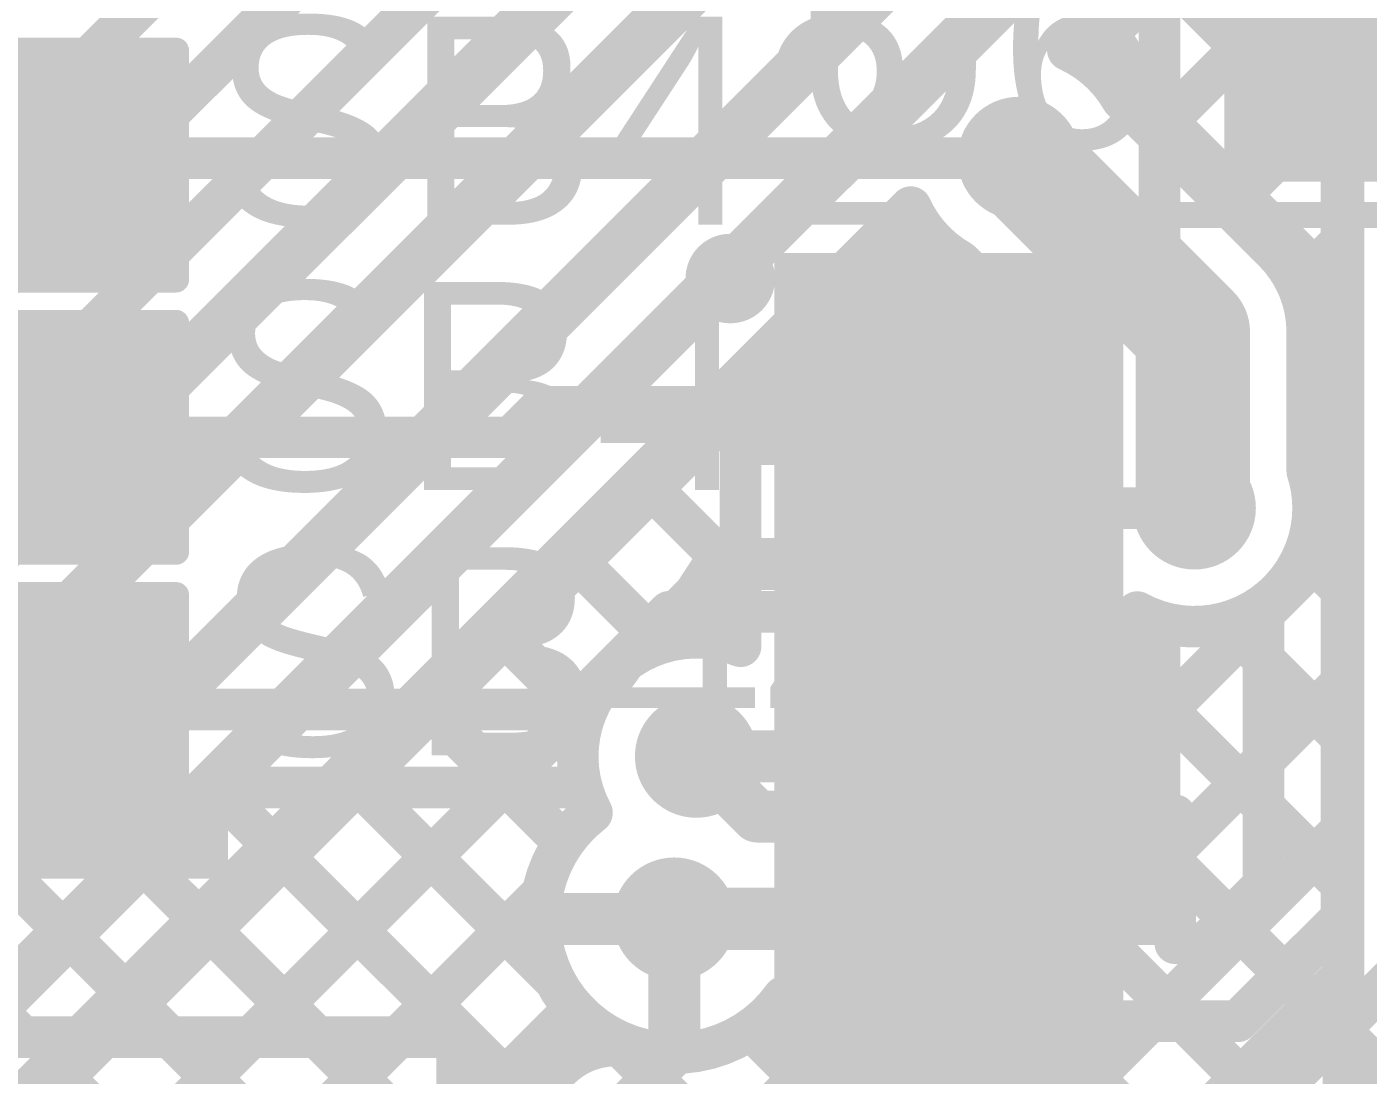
# Model space of a CAD drawing. Header units: millimetres. Extents: x -0.57 to 2.98, y -0.65 to 2.86.
# Drawn here: x 1.6963 to 1.9541, y 0.2257 to 0.4273 of the extents above; entities that cross this region are included whole.
import ezdxf

# ---------------------------------------------------------------- set-up
doc = ezdxf.new("R2010")
doc.units = ezdxf.units.MM
doc.header["$MEASUREMENT"] = 0
for name, color, linetype in [('BottomLayer', 5, 'Continuous'), ('BottomPaste', 16, 'Continuous'), ('BottomSolder', 6, 'Continuous'), ('Mechanical2', 216, 'Continuous'), ('TopLayer', 1, 'Continuous'), ('TopOverlay', 2, 'Continuous'), ('TopPaste', 8, 'Continuous'), ('TopSolder', 216, 'Continuous'), ('ViaHoleLayer', 16, 'Continuous')]:
    doc.layers.add(name, color=color, linetype=linetype)
doc.styles.add('Arial', font='', dxfattribs={"height": 0.2})
doc.styles.get('Arial').set_extended_font_data('Arial')

# ---------------------------------------------------------------- blocks, each defined once
blk = doc.blocks.new('SOLDER_BRIDGE_283')
at = {"layer": 'TopLayer'}
for points in [[(-0.045, -0.0175), (-0.045, 0.0175), (-0.015, 0.0175), (-0.015, -0.0175)], [(0.015, -0.0175), (0.015, 0.0175), (0.045, 0.0175), (0.045, -0.0175)]]:
    blk.add_hatch(color=1, dxfattribs=at).paths.add_polyline_path(points)
at = {"layer": 'TopPaste'}
for points in [[(-0.045, -0.0175), (-0.045, 0.0175), (-0.015, 0.0175), (-0.015, -0.0175)], [(0.015, -0.0175), (0.015, 0.0175), (0.045, 0.0175), (0.045, -0.0175)]]:
    blk.add_hatch(color=8, dxfattribs=at).paths.add_polyline_path(points)
at = {"layer": 'TopSolder'}
for points in [[(-0.049, -0.0215), (-0.049, 0.0215), (-0.011, 0.0215), (-0.011, -0.0215)], [(0.011, -0.0215), (0.011, 0.0215), (0.049, 0.0215), (0.049, -0.0215)]]:
    blk.add_hatch(color=216, dxfattribs=at).paths.add_polyline_path(points)
at = {"layer": 'TopOverlay', "const_width": 0.005}
for points in [[(-0.05, 0.022), (-0.05, -0.022)], [(0.05, 0.022), (-0.05, 0.022)], [(0.05, 0.022), (0.05, -0.022)], [(0.05, -0.022), (-0.05, -0.022)]]:
    blk.add_lwpolyline(points, dxfattribs=at)
at = {"layer": 'TopOverlay', "const_width": 0.0025}
for points in [[(-0.05125, 0.022, 1), (-0.04875, 0.022, 1)], [(-0.05125, 0.022, 1), (-0.04875, 0.022, 1)], [(0.04875, 0.022, 1), (0.05125, 0.022, 1)], [(0.04875, 0.022, 1), (0.05125, 0.022, 1)], [(-0.05125, -0.022, 1), (-0.04875, -0.022, 1)], [(-0.05125, -0.022, 1), (-0.04875, -0.022, 1)], [(0.04875, -0.022, 1), (0.05125, -0.022, 1)], [(0.04875, -0.022, 1), (0.05125, -0.022, 1)]]:
    blk.add_lwpolyline(points, format="xyb", close=True, dxfattribs=at)
blk = doc.blocks.new('PCM1865DBTR_288')
at = {"layer": 'TopLayer'}
for points in [[(-0.1437, 0.1437), (-0.08465, 0.1437), (-0.08465, 0.13189), (-0.1437, 0.13189)], [(-0.1437, 0.12402), (-0.08465, 0.12402), (-0.08465, 0.1122), (-0.1437, 0.1122)], [(-0.1437, 0.10433), (-0.08465, 0.10433), (-0.08465, 0.09252), (-0.1437, 0.09252)], [(-0.1437, 0.08465), (-0.08465, 0.08465), (-0.08465, 0.07283), (-0.1437, 0.07283)], [(-0.1437, 0.06496), (-0.08465, 0.06496), (-0.08465, 0.05315), (-0.1437, 0.05315)], [(-0.1437, 0.04528), (-0.08465, 0.04528), (-0.08465, 0.03346), (-0.1437, 0.03346)], [(-0.1437, 0.02559), (-0.08465, 0.02559), (-0.08465, 0.01378), (-0.1437, 0.01378)], [(-0.1437, 0.00591), (-0.08465, 0.00591), (-0.08465, -0.00591), (-0.1437, -0.00591)]]:
    blk.add_hatch(color=1, dxfattribs=at).paths.add_polyline_path(points)
at = {"layer": 'TopPaste'}
for points in [[(-0.1437, 0.1437), (-0.08465, 0.1437), (-0.08465, 0.13189), (-0.1437, 0.13189)], [(-0.1437, 0.12402), (-0.08465, 0.12402), (-0.08465, 0.1122), (-0.1437, 0.1122)], [(-0.1437, 0.10433), (-0.08465, 0.10433), (-0.08465, 0.09252), (-0.1437, 0.09252)], [(-0.1437, 0.08465), (-0.08465, 0.08465), (-0.08465, 0.07283), (-0.1437, 0.07283)], [(-0.1437, 0.06496), (-0.08465, 0.06496), (-0.08465, 0.05315), (-0.1437, 0.05315)], [(-0.1437, 0.04528), (-0.08465, 0.04528), (-0.08465, 0.03346), (-0.1437, 0.03346)], [(-0.1437, 0.02559), (-0.08465, 0.02559), (-0.08465, 0.01378), (-0.1437, 0.01378)], [(-0.1437, 0.00591), (-0.08465, 0.00591), (-0.08465, -0.00591), (-0.1437, -0.00591)]]:
    blk.add_hatch(color=8, dxfattribs=at).paths.add_polyline_path(points)
at = {"layer": 'TopSolder'}
for points in [[(-0.1477, 0.1477), (-0.08065, 0.1477), (-0.08065, 0.12789), (-0.1477, 0.12789)], [(-0.1477, 0.12802), (-0.08065, 0.12802), (-0.08065, 0.1082), (-0.1477, 0.1082)], [(-0.1477, 0.10833), (-0.08065, 0.10833), (-0.08065, 0.08852), (-0.1477, 0.08852)], [(-0.1477, 0.08865), (-0.08065, 0.08865), (-0.08065, 0.06883), (-0.1477, 0.06883)], [(-0.1477, 0.06896), (-0.08065, 0.06896), (-0.08065, 0.04915), (-0.1477, 0.04915)], [(-0.1477, 0.04928), (-0.08065, 0.04928), (-0.08065, 0.02946), (-0.1477, 0.02946)], [(-0.1477, 0.02959), (-0.08065, 0.02959), (-0.08065, 0.00978), (-0.1477, 0.00978)], [(-0.1477, 0.00991), (-0.08065, 0.00991), (-0.08065, -0.00991), (-0.1477, -0.00991)], [(-0.1477, -0.00978), (-0.08065, -0.00978), (-0.08065, -0.02959), (-0.1477, -0.02959)]]:
    blk.add_hatch(color=216, dxfattribs=at).paths.add_polyline_path(points)
at = {"layer": 'TopOverlay', "const_width": 0.005}
blk.add_lwpolyline([(-0.08, 0.155), (0.078, 0.155)], dxfattribs=at)
at = {"layer": 'TopOverlay'}
for points, const_width in [([(-0.08125, 0.155, 1), (-0.07875, 0.155, 1)], 0.0025), ([(-0.15257, 0.1428, 1), (-0.15978, 0.1428, 1)], 0.01), ([(-0.16228, 0.1428, 1), (-0.15728, 0.1428, 1)], 0.005), ([(-0.15507, 0.1428, 1), (-0.15007, 0.1428, 1)], 0.005)]:
    blk.add_lwpolyline(points, format="xyb", close=True, dxfattribs=dict(at, const_width=const_width))
blk = doc.blocks.new('SOLDER_BRIDGE_298')
at = {"layer": 'TopLayer'}
for points in [[(-0.045, -0.0175), (-0.045, 0.0175), (-0.015, 0.0175), (-0.015, -0.0175)], [(0.015, -0.0175), (0.015, 0.0175), (0.045, 0.0175), (0.045, -0.0175)]]:
    blk.add_hatch(color=1, dxfattribs=at).paths.add_polyline_path(points)
at = {"layer": 'TopPaste'}
for points in [[(-0.045, -0.0175), (-0.045, 0.0175), (-0.015, 0.0175), (-0.015, -0.0175)], [(0.015, -0.0175), (0.015, 0.0175), (0.045, 0.0175), (0.045, -0.0175)]]:
    blk.add_hatch(color=8, dxfattribs=at).paths.add_polyline_path(points)
at = {"layer": 'TopSolder'}
for points in [[(-0.049, -0.0215), (-0.049, 0.0215), (-0.011, 0.0215), (-0.011, -0.0215)], [(0.011, -0.0215), (0.011, 0.0215), (0.049, 0.0215), (0.049, -0.0215)]]:
    blk.add_hatch(color=216, dxfattribs=at).paths.add_polyline_path(points)
at = {"layer": 'TopOverlay', "const_width": 0.005}
for points in [[(-0.05, -0.022), (-0.05, 0.022)], [(-0.05, 0.022), (0.05, 0.022)], [(0.05, -0.022), (0.05, 0.022)], [(-0.05, -0.022), (0.05, -0.022)]]:
    blk.add_lwpolyline(points, dxfattribs=at)
at = {"layer": 'TopOverlay', "const_width": 0.0025}
for points in [[(-0.05125, 0.022, 1), (-0.04875, 0.022, 1)], [(-0.05125, 0.022, 1), (-0.04875, 0.022, 1)], [(0.04875, 0.022, 1), (0.05125, 0.022, 1)], [(0.04875, 0.022, 1), (0.05125, 0.022, 1)], [(-0.05125, -0.022, 1), (-0.04875, -0.022, 1)], [(-0.05125, -0.022, 1), (-0.04875, -0.022, 1)], [(0.04875, -0.022, 1), (0.05125, -0.022, 1)], [(0.04875, -0.022, 1), (0.05125, -0.022, 1)]]:
    blk.add_lwpolyline(points, format="xyb", close=True, dxfattribs=at)
blk = doc.blocks.new('SOLDER_BRIDGE_299')
at = {"layer": 'TopLayer'}
for points in [[(-0.045, -0.0175), (-0.045, 0.0175), (-0.015, 0.0175), (-0.015, -0.0175)], [(0.015, -0.0175), (0.015, 0.0175), (0.045, 0.0175), (0.045, -0.0175)]]:
    blk.add_hatch(color=1, dxfattribs=at).paths.add_polyline_path(points)
at = {"layer": 'TopPaste'}
for points in [[(-0.045, -0.0175), (-0.045, 0.0175), (-0.015, 0.0175), (-0.015, -0.0175)], [(0.015, -0.0175), (0.015, 0.0175), (0.045, 0.0175), (0.045, -0.0175)]]:
    blk.add_hatch(color=8, dxfattribs=at).paths.add_polyline_path(points)
at = {"layer": 'TopSolder'}
for points in [[(-0.049, -0.0215), (-0.049, 0.0215), (-0.011, 0.0215), (-0.011, -0.0215)], [(0.011, -0.0215), (0.011, 0.0215), (0.049, 0.0215), (0.049, -0.0215)]]:
    blk.add_hatch(color=216, dxfattribs=at).paths.add_polyline_path(points)
at = {"layer": 'TopOverlay', "const_width": 0.005}
for points in [[(-0.05, -0.022), (-0.05, 0.022)], [(-0.05, 0.022), (0.05, 0.022)], [(0.05, -0.022), (0.05, 0.022)], [(-0.05, -0.022), (0.05, -0.022)]]:
    blk.add_lwpolyline(points, dxfattribs=at)
at = {"layer": 'TopOverlay', "const_width": 0.0025}
for points in [[(-0.05125, 0.022, 1), (-0.04875, 0.022, 1)], [(-0.05125, 0.022, 1), (-0.04875, 0.022, 1)], [(0.04875, 0.022, 1), (0.05125, 0.022, 1)], [(0.04875, 0.022, 1), (0.05125, 0.022, 1)], [(-0.05125, -0.022, 1), (-0.04875, -0.022, 1)], [(-0.05125, -0.022, 1), (-0.04875, -0.022, 1)], [(0.04875, -0.022, 1), (0.05125, -0.022, 1)], [(0.04875, -0.022, 1), (0.05125, -0.022, 1)]]:
    blk.add_lwpolyline(points, format="xyb", close=True, dxfattribs=at)
blk = doc.blocks.new('SOLDER_BRIDGE_300')
at = {"layer": 'TopLayer'}
for points in [[(-0.045, -0.0175), (-0.045, 0.0175), (-0.015, 0.0175), (-0.015, -0.0175)], [(0.015, -0.0175), (0.015, 0.0175), (0.045, 0.0175), (0.045, -0.0175)]]:
    blk.add_hatch(color=1, dxfattribs=at).paths.add_polyline_path(points)
at = {"layer": 'TopPaste'}
for points in [[(-0.045, -0.0175), (-0.045, 0.0175), (-0.015, 0.0175), (-0.015, -0.0175)], [(0.015, -0.0175), (0.015, 0.0175), (0.045, 0.0175), (0.045, -0.0175)]]:
    blk.add_hatch(color=8, dxfattribs=at).paths.add_polyline_path(points)
at = {"layer": 'TopSolder'}
for points in [[(-0.049, -0.0215), (-0.049, 0.0215), (-0.011, 0.0215), (-0.011, -0.0215)], [(0.011, -0.0215), (0.011, 0.0215), (0.049, 0.0215), (0.049, -0.0215)]]:
    blk.add_hatch(color=216, dxfattribs=at).paths.add_polyline_path(points)
at = {"layer": 'TopOverlay', "const_width": 0.005}
for points in [[(-0.05, -0.022), (-0.05, 0.022)], [(-0.05, 0.022), (0.05, 0.022)], [(0.05, -0.022), (0.05, 0.022)], [(-0.05, -0.022), (0.05, -0.022)]]:
    blk.add_lwpolyline(points, dxfattribs=at)
at = {"layer": 'TopOverlay', "const_width": 0.0025}
for points in [[(-0.05125, 0.022, 1), (-0.04875, 0.022, 1)], [(-0.05125, 0.022, 1), (-0.04875, 0.022, 1)], [(0.04875, 0.022, 1), (0.05125, 0.022, 1)], [(0.04875, 0.022, 1), (0.05125, 0.022, 1)], [(-0.05125, -0.022, 1), (-0.04875, -0.022, 1)], [(-0.05125, -0.022, 1), (-0.04875, -0.022, 1)], [(0.04875, -0.022, 1), (0.05125, -0.022, 1)], [(0.04875, -0.022, 1), (0.05125, -0.022, 1)]]:
    blk.add_lwpolyline(points, format="xyb", close=True, dxfattribs=at)
blk = doc.blocks.new('CAP_0402_B_333')
at = {"layer": 'BottomLayer'}
for points in [[(-0.0095, 0.0125), (-0.0095, -0.0125), (-0.0275, -0.0125), (-0.0275, 0.0125)], [(0.0275, 0.0125), (0.0275, -0.0125), (0.0095, -0.0125), (0.0095, 0.0125)]]:
    blk.add_hatch(color=5, dxfattribs=at).paths.add_polyline_path(points)
at = {"layer": 'BottomPaste'}
for points in [[(-0.0095, 0.0125), (-0.0095, -0.0125), (-0.0275, -0.0125), (-0.0275, 0.0125)], [(0.0275, 0.0125), (0.0275, -0.0125), (0.0095, -0.0125), (0.0095, 0.0125)]]:
    blk.add_hatch(color=16, dxfattribs=at).paths.add_polyline_path(points)
at = {"layer": 'BottomSolder'}
for points in [[(-0.00714, 0.01486), (-0.00714, -0.01486), (-0.02986, -0.01486), (-0.02986, 0.01486)], [(0.02986, 0.01486), (0.02986, -0.01486), (0.00714, -0.01486), (0.00714, 0.01486)]]:
    blk.add_hatch(color=6, dxfattribs=at).paths.add_polyline_path(points)

msp = doc.modelspace()

# ---------------------------------------------------------------- hatches: boundary and pattern name
at = {"layer": 'BottomLayer'}
h = msp.add_hatch(color=5, dxfattribs=at)
edge = h.paths.add_edge_path()
edge.add_arc((1.887, 0.402), 0.01181, 0, 360)
h = msp.add_hatch(color=5, dxfattribs=at)
edge = h.paths.add_edge_path()
edge.add_arc((1.92073, 0.33473), 0.01181, 0, 360)
h = msp.add_hatch(color=5, dxfattribs=at)
edge = h.paths.add_edge_path()
edge.add_arc((1.825, 0.287), 0.01181, 0, 360)
h = msp.add_hatch(color=5, dxfattribs=at)
edge = h.paths.add_edge_path()
edge.add_arc((1.82075, 0.25575), 0.01181, 0, 360)
at = {"layer": 'BottomSolder'}
h = msp.add_hatch(color=6, dxfattribs=at)
edge = h.paths.add_edge_path()
edge.add_arc((1.887, 0.402), 0.00791, 0, 360)
h = msp.add_hatch(color=6, dxfattribs=at)
edge = h.paths.add_edge_path()
edge.add_arc((1.92073, 0.33473), 0.00791, 0, 360)
h = msp.add_hatch(color=6, dxfattribs=at)
edge = h.paths.add_edge_path()
edge.add_arc((1.825, 0.287), 0.00791, 0, 360)
h = msp.add_hatch(color=6, dxfattribs=at)
edge = h.paths.add_edge_path()
edge.add_arc((1.82075, 0.25575), 0.00791, 0, 360)
at = {"layer": 'TopLayer'}
h = msp.add_hatch(color=1, dxfattribs=at)
edge = h.paths.add_edge_path()
edge.add_arc((1.887, 0.402), 0.01181, 0, 360)
h = msp.add_hatch(color=1, dxfattribs=at)
edge = h.paths.add_edge_path()
edge.add_arc((1.92073, 0.33473), 0.01181, 0, 360)
h = msp.add_hatch(color=1, dxfattribs=at)
edge = h.paths.add_edge_path()
edge.add_arc((1.825, 0.287), 0.01181, 0, 360)
h = msp.add_hatch(color=1, dxfattribs=at)
edge = h.paths.add_edge_path()
edge.add_arc((1.82075, 0.25575), 0.01181, 0, 360)
at = {"layer": 'TopSolder'}
h = msp.add_hatch(color=216, dxfattribs=at)
edge = h.paths.add_edge_path()
edge.add_arc((1.887, 0.402), 0.00791, 0, 360)
h = msp.add_hatch(color=216, dxfattribs=at)
edge = h.paths.add_edge_path()
edge.add_arc((1.92073, 0.33473), 0.00791, 0, 360)
h = msp.add_hatch(color=216, dxfattribs=at)
edge = h.paths.add_edge_path()
edge.add_arc((1.825, 0.287), 0.00791, 0, 360)
h = msp.add_hatch(color=216, dxfattribs=at)
edge = h.paths.add_edge_path()
edge.add_arc((1.82075, 0.25575), 0.00791, 0, 360)
at = {"layer": 'ViaHoleLayer'}
h = msp.add_hatch(color=16, dxfattribs=at)
edge = h.paths.add_edge_path()
edge.add_arc((1.887, 0.402), 0.00591, 0, 360)
h = msp.add_hatch(color=16, dxfattribs=at)
edge = h.paths.add_edge_path()
edge.add_arc((1.92073, 0.33473), 0.00591, 0, 360)
h = msp.add_hatch(color=16, dxfattribs=at)
edge = h.paths.add_edge_path()
edge.add_arc((1.825, 0.287), 0.00591, 0, 360)
h = msp.add_hatch(color=16, dxfattribs=at)
edge = h.paths.add_edge_path()
edge.add_arc((1.82075, 0.25575), 0.00591, 0, 360)

# ---------------------------------------------------------------- linework, layer by layer
at = {"layer": 'BottomLayer'}
for points, const_width in [([(1.64, 0.21446), (2.01131, 0.58577)], 0.01), ([(1.658, 0.207), (2.02931, 0.57831)], 0.01), ([(1.31682, 0.00382), (1.88962, 0.57662)], 0.008), ([(1.291, -0.073), (1.93869, 0.57469)], 0.01), ([(1.30001, -0.03968), (1.908, 0.56831)], 0.008), ([(1.45073, 0.06127), (1.95669, 0.56723)], 0.01), ([(1.34432, 0.05732), (1.832, 0.545)], 0.008), ([(1.89641, 0.42278), (1.94937, 0.47574)], 0.008), ([(1.94937, 0.206), (1.94937, 0.47574)], 0.008), ([(1.89931, 0.4212), (1.94937, 0.47126)], 0.008), ([(1.91325, 0.40686), (1.94937, 0.44297)], 0.008), ([(1.91322, 0.43959), (1.94937, 0.40345)], 0.008), ([(1.89908, 0.42545), (1.94937, 0.37516)], 0.008), ([(1.92739, 0.39272), (1.94937, 0.41469)], 0.008), ([(1.90682, 0.41329), (1.93594, 0.38418)], 0.008), ([(1.887, 0.402), (1.92042, 0.36858)], 0.022), ([(1.674, 0.20037), (1.86622, 0.39259)], 0.008), ([(1.67561, 0.1975), (1.8678, 0.38969)], 0.008), ([(1.94051, 0.37755), (1.94937, 0.3864)], 0.008), ([(1.85665, 0.38303), (1.89842, 0.34126)], 0.008), ([(1.87571, 0.38218), (1.89842, 0.35947)], 0.008), ([(1.85339, 0.347), (1.88214, 0.37575)], 0.008), ([(1.92042, 0.33504), (1.92042, 0.36858)], 0.022), ([(1.84251, 0.36888), (1.86439, 0.347)], 0.008), ([(1.94242, 0.34179), (1.94242, 0.36858)], 0.008), ([(1.88168, 0.347), (1.89628, 0.3616)], 0.008), ([(1.89842, 0.33948), (1.89842, 0.35947)], 0.008), ([(1.94242, 0.35117), (1.94937, 0.35812)], 0.008), ([(1.82837, 0.35474), (1.83611, 0.347)], 0.008), ([(1.94242, 0.35383), (1.94937, 0.34688)], 0.008), ([(1.8335, 0.30817), (1.8335, 0.347)], 0.008), ([(1.8335, 0.347), (1.8865, 0.347)], 0.008), ([(1.8865, 0.33859), (1.8865, 0.347)], 0.008), ([(1.86, 0.324), (1.86, 0.343)], 0.01), ([(1.92042, 0.33504), (1.92073, 0.33473)], 0.022), ([(1.81423, 0.3406), (1.8335, 0.32133)], 0.008), ([(1.89361, 0.3346), (1.89847, 0.32975)], 0.008), ([(1.91, 0.29047), (1.94937, 0.32984)], 0.008), ([(1.80008, 0.32646), (1.81787, 0.30867)], 0.008), ([(1.81243, 0.30603), (1.8335, 0.32711)], 0.008), ([(1.94185, 0.32611), (1.94937, 0.3186)], 0.008), ([(1.8375, 0.324), (1.86, 0.324)], 0.01), ([(1.86, 0.324), (1.883, 0.324)], 0.008), ([(1.883, 0.324), (1.895, 0.312)], 0.008), ([(1.78594, 0.31231), (1.80354, 0.29472)], 0.008), ([(1.895, 0.268), (1.895, 0.312)], 0.008), ([(1.91, 0.268), (1.91, 0.312)], 0.008), ([(1.92691, 0.31277), (1.94937, 0.29031)], 0.008), ([(1.90745, 0.25964), (1.94937, 0.30155)], 0.008), ([(1.91, 0.30139), (1.94937, 0.26203)], 0.008), ([(1.70389, 0.1975), (1.80597, 0.29957)], 0.008), ([(1.7718, 0.29817), (1.79953, 0.27044)], 0.008), ([(1.825, 0.287), (1.86, 0.287)], 0.01), ([(1.86, 0.287), (1.861, 0.288)], 0.01), ([(1.75766, 0.28403), (1.79785, 0.24384)], 0.008), ([(1.8821, 0.206), (1.94937, 0.27327)], 0.008), ([(1.91, 0.27311), (1.94937, 0.23374)], 0.008), ([(1.74352, 0.26989), (1.8074, 0.206)], 0.008), ([(1.88275, 0.25575), (1.895, 0.268)], 0.008), ([(1.74068, 0.206), (1.79543, 0.26075)], 0.008), ([(1.79894, 0.25575), (1.82075, 0.25575)], 0.01), ([(1.82075, 0.23394), (1.82075, 0.25575)], 0.01), ([(1.89336, 0.24515), (1.9056, 0.25739)], 0.008), ([(1.72937, 0.25575), (1.77912, 0.206)], 0.008), ([(1.82075, 0.25575), (1.88275, 0.25575)], 0.008), ([(1.90152, 0.25331), (1.94883, 0.206)], 0.008), ([(1.91038, 0.206), (1.94937, 0.24498)], 0.008), ([(1.71523, 0.2416), (1.75084, 0.206)], 0.008), ([(1.85381, 0.206), (1.89111, 0.24329)], 0.008), ([(1.88553, 0.24101), (1.92054, 0.206)], 0.008), ([(1.76896, 0.206), (1.80151, 0.23854)], 0.008), ([(1.82553, 0.206), (1.86028, 0.24075)], 0.008), ([(1.84175, 0.24075), (1.88275, 0.24075)], 0.008), ([(1.85751, 0.24075), (1.89226, 0.206)], 0.008), ([(1.83544, 0.23453), (1.86397, 0.206)], 0.008), ([(1.80884, 0.23285), (1.83569, 0.206)], 0.008), ([(1.79725, 0.206), (1.82119, 0.22994)], 0.008), ([(1.70109, 0.22746), (1.734, 0.19455)], 0.008)]:
    msp.add_lwpolyline(points, dxfattribs=dict(at, const_width=const_width))
for points, const_width in [([(1.89708, 0.42545, 1), (1.90108, 0.42545, 1)], 0.004), ([(1.89441, 0.42278, 1), (1.89841, 0.42278, 1)], 0.004), ([(1.89441, 0.42278, 1), (1.89841, 0.42278, 1)], 0.004), ([(1.89731, 0.4212, 1), (1.90131, 0.4212, 1)], 0.004), ([(1.94737, 0.41469, 1), (1.95137, 0.41469, 1)], 0.004), ([(1.90482, 0.41329, 1), (1.90882, 0.41329, 1)], 0.004), ([(1.90482, 0.41329, 1), (1.90882, 0.41329, 1)], 0.004), ([(1.8815, 0.402, 1), (1.8925, 0.402, 1)], 0.011), ([(1.91125, 0.40686, 1), (1.91525, 0.40686, 1)], 0.004), ([(1.94737, 0.40345, 1), (1.95137, 0.40345, 1)], 0.004), ([(1.86422, 0.39259, 1), (1.86822, 0.39259, 1)], 0.004), ([(1.86422, 0.39259, 1), (1.86822, 0.39259, 1)], 0.004), ([(1.92539, 0.39272, 1), (1.92939, 0.39272, 1)], 0.004), ([(1.8658, 0.38969, 1), (1.8698, 0.38969, 1)], 0.004), ([(1.94737, 0.3864, 1), (1.95137, 0.3864, 1)], 0.004), ([(1.85465, 0.38303, 1), (1.85865, 0.38303, 1)], 0.004), ([(1.93394, 0.38418, 1), (1.93794, 0.38418, 1)], 0.004), ([(1.93394, 0.38418, 1), (1.93794, 0.38418, 1)], 0.004), ([(1.93397, 0.38414, 1), (1.93797, 0.38414, 1)], 0.004), ([(1.87371, 0.38218, 1), (1.87771, 0.38218, 1)], 0.004), ([(1.87371, 0.38218, 1), (1.87771, 0.38218, 1)], 0.004), ([(1.88014, 0.37575, 1), (1.88414, 0.37575, 1)], 0.004), ([(1.91492, 0.36858, 1), (1.92592, 0.36858, 1)], 0.011), ([(1.91492, 0.36858, 1), (1.92592, 0.36858, 1)], 0.011), ([(1.93851, 0.37755, 1), (1.94251, 0.37755, 1)], 0.004), ([(1.94737, 0.37516, 1), (1.95137, 0.37516, 1)], 0.004), ([(1.84051, 0.36888, 1), (1.84451, 0.36888, 1)], 0.004), ([(1.94042, 0.36858, 1), (1.94442, 0.36858, 1)], 0.004), ([(1.94042, 0.36858, 1), (1.94442, 0.36858, 1)], 0.004), ([(1.94042, 0.36858, 1), (1.94442, 0.36858, 1)], 0.004), ([(1.89428, 0.3616, 1), (1.89828, 0.3616, 1)], 0.004), ([(1.89642, 0.35947, 1), (1.90042, 0.35947, 1)], 0.004), ([(1.89642, 0.35947, 1), (1.90042, 0.35947, 1)], 0.004), ([(1.94737, 0.35812, 1), (1.95137, 0.35812, 1)], 0.004), ([(1.82637, 0.35474, 1), (1.83037, 0.35474, 1)], 0.004), ([(1.94042, 0.35383, 1), (1.94442, 0.35383, 1)], 0.004), ([(1.94042, 0.35117, 1), (1.94442, 0.35117, 1)], 0.004), ([(1.8315, 0.347, 1), (1.8355, 0.347, 1)], 0.004), ([(1.8315, 0.347, 1), (1.8355, 0.347, 1)], 0.004), ([(1.83411, 0.347, 1), (1.83811, 0.347, 1)], 0.004), ([(1.85139, 0.347, 1), (1.85539, 0.347, 1)], 0.004), ([(1.86239, 0.347, 1), (1.86639, 0.347, 1)], 0.004), ([(1.87968, 0.347, 1), (1.88368, 0.347, 1)], 0.004), ([(1.8845, 0.347, 1), (1.8885, 0.347, 1)], 0.004), ([(1.8845, 0.347, 1), (1.8885, 0.347, 1)], 0.004), ([(1.94737, 0.34688, 1), (1.95137, 0.34688, 1)], 0.004), ([(1.8575, 0.343, 1), (1.8625, 0.343, 1)], 0.005), ([(1.91492, 0.33504, 1), (1.92592, 0.33504, 1)], 0.011), ([(1.91492, 0.33504, 1), (1.92592, 0.33504, 1)], 0.011), ([(1.91523, 0.33473, 1), (1.92623, 0.33473, 1)], 0.011), ([(1.94042, 0.34179, 1), (1.94442, 0.34179, 1)], 0.004), ([(1.94042, 0.34179, 1), (1.94442, 0.34179, 1)], 0.004), ([(1.81223, 0.3406, 1), (1.81623, 0.3406, 1)], 0.004), ([(1.89642, 0.34126, 1), (1.90042, 0.34126, 1)], 0.004), ([(1.89642, 0.33948, 1), (1.90042, 0.33948, 1)], 0.004), ([(1.89642, 0.33948, 1), (1.90042, 0.33948, 1)], 0.004), ([(1.8845, 0.33859, 1), (1.8885, 0.33859, 1)], 0.004), ([(1.8845, 0.33859, 1), (1.8885, 0.33859, 1)], 0.004), ([(1.8845, 0.33859, 1), (1.8885, 0.33859, 1)], 0.004), ([(1.8916, 0.33461, 1), (1.8956, 0.33461, 1)], 0.004), ([(1.89161, 0.33461, 1), (1.89561, 0.33461, 1)], 0.004), ([(1.89161, 0.3346, 1), (1.89561, 0.3346, 1)], 0.004), ([(1.94154, 0.33473, 1), (1.94554, 0.33473, 1)], 0.004), ([(1.94154, 0.33473, 1), (1.94554, 0.33473, 1)], 0.004), ([(1.89647, 0.32975, 1), (1.90047, 0.32975, 1)], 0.004), ([(1.89647, 0.32975, 1), (1.90047, 0.32975, 1)], 0.004), ([(1.94737, 0.32984, 1), (1.95137, 0.32984, 1)], 0.004), ([(1.79808, 0.32646, 1), (1.80208, 0.32646, 1)], 0.004), ([(1.8315, 0.32711, 1), (1.8355, 0.32711, 1)], 0.004), ([(1.93985, 0.32611, 1), (1.94385, 0.32611, 1)], 0.004), ([(1.835, 0.324, 1), (1.84, 0.324, 1)], 0.005), ([(1.8575, 0.324, 1), (1.8625, 0.324, 1)], 0.005), ([(1.8575, 0.324, 1), (1.8625, 0.324, 1)], 0.005), ([(1.858, 0.324, 1), (1.862, 0.324, 1)], 0.004), ([(1.881, 0.324, 1), (1.885, 0.324, 1)], 0.004), ([(1.881, 0.324, 1), (1.885, 0.324, 1)], 0.004), ([(1.8315, 0.32133, 1), (1.8355, 0.32133, 1)], 0.004), ([(1.94737, 0.3186, 1), (1.95137, 0.3186, 1)], 0.004), ([(1.90775, 0.31473, 1), (1.91175, 0.31473, 1)], 0.004), ([(1.78394, 0.31231, 1), (1.78794, 0.31231, 1)], 0.004), ([(1.893, 0.312, 1), (1.897, 0.312, 1)], 0.004), ([(1.893, 0.312, 1), (1.897, 0.312, 1)], 0.004), ([(1.908, 0.312, 1), (1.912, 0.312, 1)], 0.004), ([(1.92491, 0.31277, 1), (1.92891, 0.31277, 1)], 0.004), ([(1.81587, 0.30867, 1), (1.81987, 0.30867, 1)], 0.004), ([(1.8315, 0.30817, 1), (1.8355, 0.30817, 1)], 0.004), ([(1.8315, 0.30817, 1), (1.8355, 0.30817, 1)], 0.004), ([(1.81043, 0.30603, 1), (1.81443, 0.30603, 1)], 0.004), ([(1.908, 0.30139, 1), (1.912, 0.30139, 1)], 0.004), ([(1.94737, 0.30155, 1), (1.95137, 0.30155, 1)], 0.004), ([(1.7698, 0.29817, 1), (1.7738, 0.29817, 1)], 0.004), ([(1.80397, 0.29957, 1), (1.80797, 0.29957, 1)], 0.004), ([(1.80154, 0.29472, 1), (1.80554, 0.29472, 1)], 0.004), ([(1.908, 0.29047, 1), (1.912, 0.29047, 1)], 0.004), ([(1.94737, 0.29031, 1), (1.95137, 0.29031, 1)], 0.004), ([(1.8225, 0.287, 1), (1.8275, 0.287, 1)], 0.005), ([(1.8575, 0.287, 1), (1.8625, 0.287, 1)], 0.005), ([(1.8575, 0.287, 1), (1.8625, 0.287, 1)], 0.005), ([(1.8585, 0.288, 1), (1.8635, 0.288, 1)], 0.005), ([(1.75566, 0.28403, 1), (1.75966, 0.28403, 1)], 0.004), ([(1.80294, 0.27615, 1), (1.80694, 0.27615, 1)], 0.004), ([(1.80294, 0.27615, 1), (1.80694, 0.27615, 1)], 0.004), ([(1.908, 0.27311, 1), (1.912, 0.27311, 1)], 0.004), ([(1.94737, 0.27327, 1), (1.95137, 0.27327, 1)], 0.004), ([(1.74152, 0.26989, 1), (1.74552, 0.26989, 1)], 0.004), ([(1.79753, 0.27044, 1), (1.80153, 0.27044, 1)], 0.004), ([(1.893, 0.268, 1), (1.897, 0.268, 1)], 0.004), ([(1.893, 0.268, 1), (1.897, 0.268, 1)], 0.004), ([(1.908, 0.268, 1), (1.912, 0.268, 1)], 0.004), ([(1.908, 0.268, 1), (1.912, 0.268, 1)], 0.004), ([(1.908, 0.268, 1), (1.912, 0.268, 1)], 0.004), ([(1.94737, 0.26203, 1), (1.95137, 0.26203, 1)], 0.004), ([(1.79343, 0.26075, 1), (1.79743, 0.26075, 1)], 0.004), ([(1.90545, 0.25964, 1), (1.90945, 0.25964, 1)], 0.004), ([(1.79644, 0.25575, 1), (1.80144, 0.25575, 1)], 0.005), ([(1.81825, 0.25575, 1), (1.82325, 0.25575, 1)], 0.005), ([(1.81825, 0.25575, 1), (1.82325, 0.25575, 1)], 0.005), ([(1.9036, 0.25739, 1), (1.9076, 0.25739, 1)], 0.004), ([(1.90361, 0.2574, 1), (1.90761, 0.2574, 1)], 0.004), ([(1.90361, 0.25739, 1), (1.90761, 0.25739, 1)], 0.004), ([(1.72737, 0.25575, 1), (1.73137, 0.25575, 1)], 0.004), ([(1.81875, 0.25575, 1), (1.82275, 0.25575, 1)], 0.004), ([(1.88075, 0.25575, 1), (1.88475, 0.25575, 1)], 0.004), ([(1.88075, 0.25575, 1), (1.88475, 0.25575, 1)], 0.004), ([(1.89952, 0.25331, 1), (1.90352, 0.25331, 1)], 0.004), ([(1.79585, 0.24384, 1), (1.79985, 0.24384, 1)], 0.004), ([(1.89135, 0.24514, 1), (1.89535, 0.24514, 1)], 0.004), ([(1.89135, 0.24513, 1), (1.89535, 0.24513, 1)], 0.004), ([(1.89136, 0.24515, 1), (1.89536, 0.24515, 1)], 0.004), ([(1.94737, 0.24498, 1), (1.95137, 0.24498, 1)], 0.004), ([(1.71323, 0.2416, 1), (1.71723, 0.2416, 1)], 0.004), ([(1.88353, 0.24101, 1), (1.88753, 0.24101, 1)], 0.004), ([(1.88911, 0.24329, 1), (1.89311, 0.24329, 1)], 0.004), ([(1.79951, 0.23854, 1), (1.80351, 0.23854, 1)], 0.004), ([(1.83975, 0.24075, 1), (1.84375, 0.24075, 1)], 0.004), ([(1.83975, 0.24075, 1), (1.84375, 0.24075, 1)], 0.004), ([(1.85551, 0.24075, 1), (1.85951, 0.24075, 1)], 0.004), ([(1.85828, 0.24075, 1), (1.86228, 0.24075, 1)], 0.004), ([(1.88075, 0.24075, 1), (1.88475, 0.24075, 1)], 0.004), ([(1.88075, 0.24075, 1), (1.88475, 0.24075, 1)], 0.004), ([(1.88075, 0.24075, 1), (1.88475, 0.24075, 1)], 0.004), ([(1.81825, 0.23394, 1), (1.82325, 0.23394, 1)], 0.005), ([(1.83344, 0.23453, 1), (1.83744, 0.23453, 1)], 0.004), ([(1.94737, 0.23374, 1), (1.95137, 0.23374, 1)], 0.004), ([(1.80684, 0.23285, 1), (1.81084, 0.23285, 1)], 0.004), ([(1.81919, 0.22994, 1), (1.82319, 0.22994, 1)], 0.004), ([(1.69909, 0.22746, 1), (1.70309, 0.22746, 1)], 0.004)]:
    msp.add_lwpolyline(points, format="xyb", close=True, dxfattribs=dict(at, const_width=const_width))
at = {"layer": 'BottomLayer', "const_width": 0.008}
for points in [[(1.89641, 0.42278, -0.158237), (1.90682, 0.41329)], [(1.87571, 0.38218, -0.158237), (1.86622, 0.39259)], [(1.93594, 0.38418, -0.199566), (1.94242, 0.36858)], [(1.93597, 0.38414, -0.198912), (1.94242, 0.36858)], [(1.94242, 0.34179, -0.078875), (1.94354, 0.33473)], [(1.89847, 0.32975, -0.107951), (1.89842, 0.33948)], [(1.8865, 0.33859, -0.138346), (1.89361, 0.33461)], [(1.8865, 0.33859, -0.138201), (1.8936, 0.33461)], [(1.94354, 0.33473, -0.570224), (1.90975, 0.31473)], [(1.80494, 0.27615, -0.702058), (1.8335, 0.30817)], [(1.84175, 0.24075, -1.157397), (1.80494, 0.27615)], [(1.91, 0.268, -0.198764), (1.90561, 0.2574)], [(1.91, 0.268, -0.198912), (1.90561, 0.25739)], [(1.89335, 0.24514, -0.198912), (1.88275, 0.24075)], [(1.89335, 0.24513, -0.198764), (1.88275, 0.24075)]]:
    msp.add_lwpolyline(points, format="xyb", dxfattribs=at)
at = {"layer": 'Mechanical2', "const_width": 0.01}
msp.add_lwpolyline([(1.75783, 2.80917, -6.230382), (0.64896, 2.81029)], format="xyb", dxfattribs=at)
at = {"layer": 'TopLayer'}
for points, const_width in [([(1.914, 0.37915), (1.914, 0.44831)], 0.008), ([(1.949, 0.256), (1.949, 0.422)], 0.008), ([(1.705, 0.402), (1.887, 0.402)], 0.008), ([(1.90931, 0.37447), (1.914, 0.37915)], 0.008), ([(1.87352, 0.37386), (1.87413, 0.37447)], 0.008), ([(1.87413, 0.37447), (1.90931, 0.37447)], 0.008), ([(1.78933, 0.34833), (1.79517, 0.35417)], 0.008), ([(1.79517, 0.35417), (1.87352, 0.35417)], 0.008), ([(1.705, 0.34833), (1.78933, 0.34833)], 0.008), ([(1.87352, 0.33449), (1.87376, 0.33473)], 0.008), ([(1.87376, 0.33473), (1.92073, 0.33473)], 0.008), ([(1.93174, 0.19908), (2.06134, 0.32867)], 0.008), ([(1.934, 0.26221), (1.934, 0.31618)], 0.008), ([(1.801, 0.296), (1.8198, 0.3148)], 0.008), ([(1.8198, 0.3148), (1.87352, 0.3148)], 0.008), ([(1.91405, 0.29452), (1.934, 0.31447)], 0.008), ([(1.91405, 0.2979), (1.91405, 0.31202)], 0.008), ([(1.91405, 0.2979), (1.91405, 0.31202)], 0.008), ([(1.92691, 0.31277), (1.934, 0.30568)], 0.008), ([(1.91405, 0.29234), (1.91405, 0.2979)], 0.008), ([(1.705, 0.296), (1.801, 0.296)], 0.008), ([(1.91405, 0.29735), (1.934, 0.27739)], 0.008), ([(1.91405, 0.27821), (1.91405, 0.29234)], 0.008), ([(1.91405, 0.27821), (1.91405, 0.29234)], 0.008), ([(1.824, 0.288), (1.8241, 0.288)], 0.01), ([(1.8241, 0.288), (1.83667, 0.27543)], 0.01), ([(1.91705, 0.26923), (1.934, 0.28619)], 0.008), ([(1.71111, 0.233), (1.75911, 0.281)], 0.008), ([(1.731, 0.281), (1.801, 0.281)], 0.008), ([(1.731, 0.2675), (1.731, 0.281)], 0.008), ([(1.7324, 0.281), (1.7926, 0.22081)], 0.008), ([(1.73939, 0.233), (1.78739, 0.281)], 0.008), ([(1.76069, 0.281), (1.79785, 0.24384)], 0.008), ([(1.78897, 0.281), (1.79953, 0.27044)], 0.008), ([(1.83667, 0.27543), (1.87352, 0.27543)], 0.01), ([(1.91705, 0.25106), (1.91705, 0.27565)], 0.008), ([(1.679, 0.2675), (1.731, 0.2675)], 0.008), ([(1.68282, 0.233), (1.71732, 0.2675)], 0.008), ([(1.68934, 0.2675), (1.72384, 0.233)], 0.008), ([(1.71762, 0.2675), (1.75212, 0.233)], 0.008), ([(1.66255, 0.266), (1.69555, 0.233)], 0.008), ([(1.91705, 0.26606), (1.92745, 0.25566)], 0.008), ([(1.92285, 0.25106), (1.934, 0.26221)], 0.008), ([(1.76768, 0.233), (1.79543, 0.26075)], 0.008), ([(1.79894, 0.25575), (1.82075, 0.25575)], 0.01), ([(1.82075, 0.25575), (1.87352, 0.25575)], 0.012), ([(1.82075, 0.23394), (1.82075, 0.25575)], 0.01), ([(1.87352, 0.25575), (1.91305, 0.25575)], 0.01), ([(1.92906, 0.23606), (1.949, 0.256)], 0.008), ([(1.91705, 0.25106), (1.92285, 0.25106)], 0.008), ([(1.93967, 0.22546), (1.9596, 0.24539)], 0.008), ([(1.779, 0.21604), (1.80151, 0.23854)], 0.008), ([(1.87352, 0.23606), (1.92906, 0.23606)], 0.008), ([(1.94866, 0.23445), (2.03094, 0.15217)], 0.008), ([(1.638, 0.233), (1.779, 0.233)], 0.008), ([(1.779, 0.21006), (1.779, 0.233)], 0.008), ([(1.78185, 0.21006), (1.79876, 0.22698)], 0.008)]:
    msp.add_lwpolyline(points, dxfattribs=dict(at, const_width=const_width))
for points, const_width in [([(1.947, 0.422, 1), (1.951, 0.422, 1)], 0.004), ([(1.703, 0.402, 1), (1.707, 0.402, 1)], 0.004), ([(1.885, 0.402, 1), (1.889, 0.402, 1)], 0.004), ([(1.912, 0.37915, 1), (1.916, 0.37915, 1)], 0.004), ([(1.912, 0.37915, 1), (1.916, 0.37915, 1)], 0.004), ([(1.87152, 0.37386, 1), (1.87552, 0.37386, 1)], 0.004), ([(1.87213, 0.37447, 1), (1.87613, 0.37447, 1)], 0.004), ([(1.87213, 0.37447, 1), (1.87613, 0.37447, 1)], 0.004), ([(1.90731, 0.37447, 1), (1.91131, 0.37447, 1)], 0.004), ([(1.90731, 0.37447, 1), (1.91131, 0.37447, 1)], 0.004), ([(1.79317, 0.35417, 1), (1.79717, 0.35417, 1)], 0.004), ([(1.79317, 0.35417, 1), (1.79717, 0.35417, 1)], 0.004), ([(1.87152, 0.35417, 1), (1.87552, 0.35417, 1)], 0.004), ([(1.703, 0.34833, 1), (1.707, 0.34833, 1)], 0.004), ([(1.78733, 0.34833, 1), (1.79133, 0.34833, 1)], 0.004), ([(1.78733, 0.34833, 1), (1.79133, 0.34833, 1)], 0.004), ([(1.87152, 0.33449, 1), (1.87552, 0.33449, 1)], 0.004), ([(1.87176, 0.33473, 1), (1.87576, 0.33473, 1)], 0.004), ([(1.87176, 0.33473, 1), (1.87576, 0.33473, 1)], 0.004), ([(1.91873, 0.33473, 1), (1.92273, 0.33473, 1)], 0.004), ([(1.932, 0.31618, 1), (1.936, 0.31618, 1)], 0.004), ([(1.932, 0.31618, 1), (1.936, 0.31618, 1)], 0.004), ([(1.8178, 0.3148, 1), (1.8218, 0.3148, 1)], 0.004), ([(1.8178, 0.3148, 1), (1.8218, 0.3148, 1)], 0.004), ([(1.87152, 0.3148, 1), (1.87552, 0.3148, 1)], 0.004), ([(1.932, 0.31447, 1), (1.936, 0.31447, 1)], 0.004), ([(1.91205, 0.31292, 1), (1.91605, 0.31292, 1)], 0.004), ([(1.91205, 0.31202, 1), (1.91605, 0.31202, 1)], 0.004), ([(1.91205, 0.31202, 1), (1.91605, 0.31202, 1)], 0.004), ([(1.92491, 0.31277, 1), (1.92891, 0.31277, 1)], 0.004), ([(1.932, 0.30568, 1), (1.936, 0.30568, 1)], 0.004), ([(1.91205, 0.2979, 1), (1.91605, 0.2979, 1)], 0.004), ([(1.91205, 0.2979, 1), (1.91605, 0.2979, 1)], 0.004), ([(1.91205, 0.2979, 1), (1.91605, 0.2979, 1)], 0.004), ([(1.703, 0.296, 1), (1.707, 0.296, 1)], 0.004), ([(1.799, 0.296, 1), (1.803, 0.296, 1)], 0.004), ([(1.799, 0.296, 1), (1.803, 0.296, 1)], 0.004), ([(1.91205, 0.29735, 1), (1.91605, 0.29735, 1)], 0.004), ([(1.91205, 0.29452, 1), (1.91605, 0.29452, 1)], 0.004), ([(1.91205, 0.29234, 1), (1.91605, 0.29234, 1)], 0.004), ([(1.91205, 0.29234, 1), (1.91605, 0.29234, 1)], 0.004), ([(1.91205, 0.29234, 1), (1.91605, 0.29234, 1)], 0.004), ([(1.8215, 0.288, 1), (1.8265, 0.288, 1)], 0.005), ([(1.8216, 0.288, 1), (1.8266, 0.288, 1)], 0.005), ([(1.8216, 0.288, 1), (1.8266, 0.288, 1)], 0.005), ([(1.932, 0.28619, 1), (1.936, 0.28619, 1)], 0.004), ([(1.729, 0.281, 1), (1.733, 0.281, 1)], 0.004), ([(1.729, 0.281, 1), (1.733, 0.281, 1)], 0.004), ([(1.7304, 0.281, 1), (1.7344, 0.281, 1)], 0.004), ([(1.75711, 0.281, 1), (1.76111, 0.281, 1)], 0.004), ([(1.75869, 0.281, 1), (1.76269, 0.281, 1)], 0.004), ([(1.78539, 0.281, 1), (1.78939, 0.281, 1)], 0.004), ([(1.78697, 0.281, 1), (1.79097, 0.281, 1)], 0.004), ([(1.799, 0.281, 1), (1.803, 0.281, 1)], 0.004), ([(1.80096, 0.28113, 1), (1.80496, 0.28113, 1)], 0.004), ([(1.91205, 0.27821, 1), (1.91605, 0.27821, 1)], 0.004), ([(1.91205, 0.27821, 1), (1.91605, 0.27821, 1)], 0.004), ([(1.932, 0.27739, 1), (1.936, 0.27739, 1)], 0.004), ([(1.80294, 0.27615, 1), (1.80694, 0.27615, 1)], 0.004), ([(1.80294, 0.27615, 1), (1.80694, 0.27615, 1)], 0.004), ([(1.83417, 0.27543, 1), (1.83917, 0.27543, 1)], 0.005), ([(1.83417, 0.27543, 1), (1.83917, 0.27543, 1)], 0.005), ([(1.87102, 0.27543, 1), (1.87602, 0.27543, 1)], 0.005), ([(1.91505, 0.27565, 1), (1.91905, 0.27565, 1)], 0.004), ([(1.79753, 0.27044, 1), (1.80153, 0.27044, 1)], 0.004), ([(1.71532, 0.2675, 1), (1.71932, 0.2675, 1)], 0.004), ([(1.71562, 0.2675, 1), (1.71962, 0.2675, 1)], 0.004), ([(1.729, 0.2675, 1), (1.733, 0.2675, 1)], 0.004), ([(1.729, 0.2675, 1), (1.733, 0.2675, 1)], 0.004), ([(1.91505, 0.26923, 1), (1.91905, 0.26923, 1)], 0.004), ([(1.91505, 0.26606, 1), (1.91905, 0.26606, 1)], 0.004), ([(1.932, 0.26221, 1), (1.936, 0.26221, 1)], 0.004), ([(1.932, 0.26221, 1), (1.936, 0.26221, 1)], 0.004), ([(1.79343, 0.26075, 1), (1.79743, 0.26075, 1)], 0.004), ([(1.79644, 0.25575, 1), (1.80144, 0.25575, 1)], 0.005), ([(1.81775, 0.25575, 1), (1.82375, 0.25575, 1)], 0.006), ([(1.81825, 0.25575, 1), (1.82325, 0.25575, 1)], 0.005), ([(1.81825, 0.25575, 1), (1.82325, 0.25575, 1)], 0.005), ([(1.87052, 0.25575, 1), (1.87652, 0.25575, 1)], 0.006), ([(1.87102, 0.25575, 1), (1.87602, 0.25575, 1)], 0.005), ([(1.91055, 0.25575, 1), (1.91555, 0.25575, 1)], 0.005), ([(1.92545, 0.25566, 1), (1.92945, 0.25566, 1)], 0.004), ([(1.947, 0.256, 1), (1.951, 0.256, 1)], 0.004), ([(1.947, 0.256, 1), (1.951, 0.256, 1)], 0.004), ([(1.91505, 0.25106, 1), (1.91905, 0.25106, 1)], 0.004), ([(1.91505, 0.25106, 1), (1.91905, 0.25106, 1)], 0.004), ([(1.92085, 0.25106, 1), (1.92485, 0.25106, 1)], 0.004), ([(1.92085, 0.25106, 1), (1.92485, 0.25106, 1)], 0.004), ([(1.79585, 0.24384, 1), (1.79985, 0.24384, 1)], 0.004), ([(1.79951, 0.23854, 1), (1.80351, 0.23854, 1)], 0.004), ([(1.87152, 0.23606, 1), (1.87552, 0.23606, 1)], 0.004), ([(1.92706, 0.23606, 1), (1.93106, 0.23606, 1)], 0.004), ([(1.92706, 0.23606, 1), (1.93106, 0.23606, 1)], 0.004), ([(1.81825, 0.23394, 1), (1.82325, 0.23394, 1)], 0.005), ([(1.94666, 0.23445, 1), (1.95066, 0.23445, 1)], 0.004), ([(1.69355, 0.233, 1), (1.69755, 0.233, 1)], 0.004), ([(1.70911, 0.233, 1), (1.71311, 0.233, 1)], 0.004), ([(1.72184, 0.233, 1), (1.72584, 0.233, 1)], 0.004), ([(1.73739, 0.233, 1), (1.74139, 0.233, 1)], 0.004), ([(1.75012, 0.233, 1), (1.75412, 0.233, 1)], 0.004), ([(1.76568, 0.233, 1), (1.76968, 0.233, 1)], 0.004), ([(1.777, 0.233, 1), (1.781, 0.233, 1)], 0.004), ([(1.777, 0.233, 1), (1.781, 0.233, 1)], 0.004), ([(1.80738, 0.23138, 1), (1.81138, 0.23138, 1)], 0.004), ([(1.80738, 0.23138, 1), (1.81138, 0.23138, 1)], 0.004), ([(1.81024, 0.23138, 1), (1.81424, 0.23138, 1)], 0.004), ([(1.79676, 0.22698, 1), (1.80076, 0.22698, 1)], 0.004), ([(1.79677, 0.22698, 1), (1.80077, 0.22698, 1)], 0.004), ([(1.79678, 0.22699, 1), (1.80078, 0.22699, 1)], 0.004), ([(1.93766, 0.22545, 1), (1.94166, 0.22545, 1)], 0.004), ([(1.93767, 0.22546, 1), (1.94167, 0.22546, 1)], 0.004), ([(1.93767, 0.22546, 1), (1.94167, 0.22546, 1)], 0.004)]:
    msp.add_lwpolyline(points, format="xyb", close=True, dxfattribs=dict(at, const_width=const_width))
at = {"layer": 'TopLayer', "const_width": 0.008}
for points in [[(1.934, 0.31618, -0.233678), (1.91405, 0.31292)], [(1.80494, 0.27615, -0.058931), (1.80296, 0.28113)], [(1.81224, 0.23138, -0.594862), (1.80494, 0.27615)], [(1.79877, 0.22698, -0.198912), (1.80938, 0.23138)], [(1.79878, 0.22699, -0.198764), (1.80938, 0.23138)], [(1.93967, 0.22546, -0.198912), (1.92906, 0.22106)], [(1.93966, 0.22545, -0.198764), (1.92906, 0.22106)]]:
    msp.add_lwpolyline(points, format="xyb", dxfattribs=at)

# ---------------------------------------------------------------- block references
for name, p, rotation in [('SOLDER_BRIDGE_283', (1.979, 0.422), 180), ('CAP_0402_B_333', (1.86, 0.3055), 90)]:
    msp.add_blockref(name, p, dxfattribs=dict(rotation=rotation))
for name, p in [('SOLDER_BRIDGE_299', (1.675, 0.40067)), ('PCM1865DBTR_288', (1.98769, 0.23606)), ('SOLDER_BRIDGE_300', (1.675, 0.34833)), ('SOLDER_BRIDGE_298', (1.675, 0.296))]:
    msp.add_blockref(name, p)

# ---------------------------------------------------------------- texts
at = {"layer": 'TopOverlay', "style": 'Arial'}
for s, p in [('U6', (1.84268, 0.40401)), ('SB42', (1.73145, 0.38921)), ('SB41', (1.73078, 0.33821)), ('SB44', (1.7323, 0.28721))]:
    msp.add_text(s, height=0.04, dxfattribs=at).set_placement(p)

doc.saveas('drawing.dxf')
